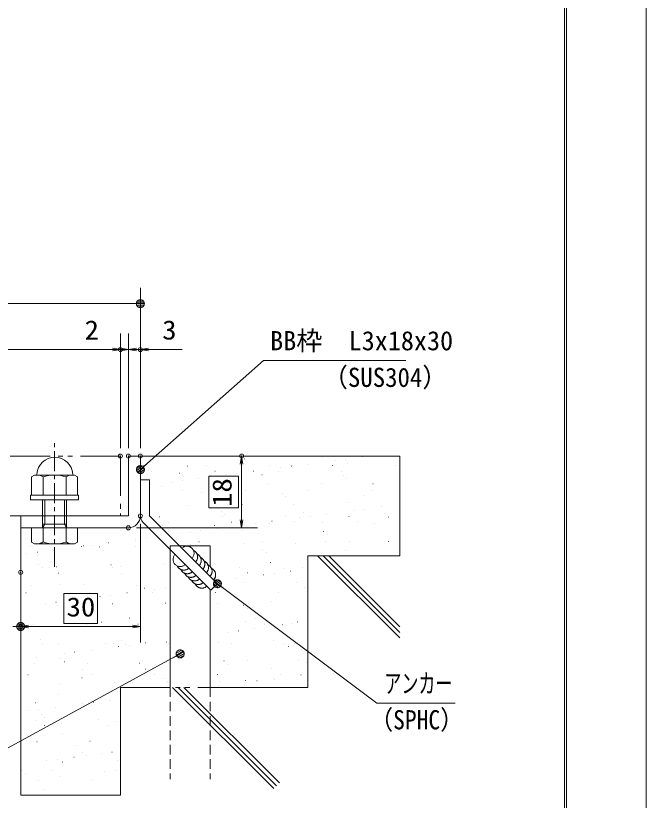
# Model space of a CAD drawing. Units: millimetres, scale not verified. Extents: x -1050 to 1050, y -742 to 742.
# Drawn here: x 654.8 to 1050, y -491.7 to 0 of the extents above; entities that cross this region are included whole.
import ezdxf
from ezdxf.enums import TextEntityAlignment as Align

# ---------------------------------------------------------------- set-up
doc = ezdxf.new("R2010")
doc.units = ezdxf.units.MM
doc.header["$LTSCALE"] = 5
doc.header["$PDMODE"] = 32
doc.header["$PDSIZE"] = 2.5
for name, pattern in [('CHAIN1', [8, 5, -1, 1, -1]), ('DASHED1', [1.8, 1.2, -0.6]), ('DOUBLE_CHAIN1', [8.8, 5, -1, 0.6, -0.6, 0.6, -1])]:
    doc.linetypes.add(name, pattern=pattern)
for name, color, linetype, lineweight in [('0-0_7-図\u3000枠', 4, 'Continuous', 9), ('0-1_寸法注釈', 2, 'Continuous', 9), ('0-2_0', 2, 'Continuous', 9), ('0-3_DEFPOINTS', 134, 'Continuous', 9), ('0-5_蓋', 5, 'Continuous', 9), ('0-6_ハッチング', 4, 'Continuous', 9), ('0-7_想像線', 134, 'DOUBLE_CHAIN1', 9), ('0-9_締付部品', 7, 'Continuous', 9), ('0-A_枠', 7, 'Continuous', 9)]:
    doc.layers.add(name, color=color, linetype=linetype, lineweight=lineweight)
doc.styles.add('ＭＳ ゴシック', font='')
doc.styles.get('ＭＳ ゴシック').set_extended_font_data('MS Gothic')

# ---------------------------------------------------------------- blocks, each defined once
blk = doc.blocks.new('_OPEN')
at = {"layer": '0-2_0'}
blk.add_line((0, 0), (-5, 0), dxfattribs=at)
blk.add_lwpolyline([(-5, 0.833), (0, 0), (-5, -0.833)], dxfattribs=at)
blk = doc.blocks.new('_Dot')
at = {"layer": '0-2_0'}
for p, q in [((-2.5, 0), (-5, 0)), ((2.445, 0.5), (-2.445, 0.5)), ((1.997, 1.5), (-1.997, 1.5)), ((2.289, -0.995), (-2.289, -0.995)), ((1.499, -1.995), (-1.499, -1.995))]:
    blk.add_line(p, q, dxfattribs=at)
for points in [[(2.5, 0), (2.48, 0.313), (2.421, 0.622), (2.324, 0.92), (2.191, 1.204), (2.023, 1.469), (1.822, 1.711), (1.594, 1.926), (1.34, 2.111), (1.064, 2.262), (0.773, 2.378), (0.468, 2.456), (0.157, 2.495), (-0.157, 2.495), (-0.468, 2.456), (-0.773, 2.378), (-1.064, 2.262), (-1.34, 2.111), (-1.594, 1.926), (-1.822, 1.711), (-2.023, 1.469), (-2.191, 1.204), (-2.324, 0.92), (-2.421, 0.622), (-2.48, 0.313), (-2.5, 0), (0, 0)], [(-2.5, 0), (-2.48, -0.313), (-2.421, -0.622), (-2.324, -0.92), (-2.191, -1.204), (-2.023, -1.469), (-1.822, -1.711), (-1.594, -1.926), (-1.34, -2.111), (-1.064, -2.262), (-0.773, -2.378), (-0.468, -2.456), (-0.157, -2.495), (0.157, -2.495), (0.468, -2.456), (0.773, -2.378), (1.064, -2.262), (1.34, -2.111), (1.594, -1.926), (1.822, -1.711), (2.023, -1.469), (2.191, -1.204), (2.324, -0.92), (2.421, -0.622), (2.48, -0.313), (2.5, 0), (0, 0)]]:
    blk.add_lwpolyline(points, close=True, dxfattribs=at)
blk = doc.blocks.new('A$C701A0DBD')
at = {"layer": '0-9_締付部品'}
for p, q in [((69.571, 0), (69.571, 60)), ((69.571, 60), (75.571, 60)), ((75.571, 60), (75.571, 0)), ((46.804, 58.868), (44.571, 55)), ((44.571, 4.954), (44.571, 55)), ((69.571, 58.914), (46.804, 58.914)), ((69.571, 1.086), (69.571, 58.868)), ((110.571, 1.086), (110.571, 58.868)), ((130.571, 4.954), (130.571, 55)), ((69.571, 44.434), (46.804, 44.434)), ((75.571, 45), (110.571, 45)), ((105.886, 42.295), (75.571, 42.295)), ((110.571, 45), (105.886, 42.295)), ((105.886, 45), (105.886, 15)), ((110.571, 44.434), (128.338, 44.434)), ((69.571, 15.52), (46.819, 15.52)), ((105.886, 17.705), (75.571, 17.705)), ((75.571, 15), (110.571, 15)), ((110.571, 15), (105.886, 17.705)), ((110.571, 15.52), (128.324, 15.52)), ((46.804, 1.086), (44.571, 4.954)), ((69.571, 1.086), (46.804, 1.086)), ((75.571, 0), (69.571, 0)), ((110.571, 1.086), (128.338, 1.086)), ((128.338, 1.086), (130.571, 4.954))]:
    blk.add_line(p, q, dxfattribs=at)
at = {"layer": '0-9_締付部品', "color": 6, "linetype": 'CHAIN1'}
blk.add_line((159.63, 30), (0, 30), dxfattribs=at)
at = {"layer": '0-9_締付部品'}
blk.add_lwpolyline([(110.571, 58.868), (128.338, 58.868), (130.571, 55)], dxfattribs=at)
for centre, radius, start, end in [((44.571, 30.316), 22.5, 93.58332, 266.41668), ((43.071, 54.269), 1.5, 273.58332, 0), ((57.315, 51.708), 12.743, 180.25748, 214.55301), ((117.828, 51.708), 12.743, 325.44699, 359.74252), ((92.337, 30), 47.766, 162.41141, 197.6472), ((82.806, 30), 47.766, 342.3528, 17.58859), ((57.315, 8.292), 12.743, 145.44699, 179.74252), ((117.828, 8.292), 12.743, 0.25748, 34.55301), ((43.071, 6.363), 1.5, 0, 86.41668)]:
    blk.add_arc(centre, radius, start, end, dxfattribs=at)

msp = doc.modelspace()

# ---------------------------------------------------------------- linework, layer by layer
at = {"layer": '0-0_7-図\u3000枠'}
msp.add_line((998.75, -691.25), (998.75, 691.25), dxfattribs=at)
msp.add_lwpolyline([(-975, 692.5), (1000, 692.5), (1000, -692.5)], dxfattribs=at)
at = {"layer": '0-1_寸法注釈'}
for p, q in [((732.95, -270.971), (732.95, -170.474)), ((727.95, -180.474), (495.45, -180.474)), ((720.45, -270.971), (720.45, -199.255)), ((720.45, -270.971), (720.45, -199.255)), ((725.45, -270.971), (725.45, -199.255)), ((725.45, -270.971), (725.45, -199.255)), ((732.95, -270.971), (732.95, -199.255)), ((720.45, -209.255), (495.45, -209.255)), ((715.45, -209.255), (694.337, -209.255)), ((720.45, -209.255), (715.45, -209.255)), ((725.45, -209.255), (720.45, -209.255)), ((725.45, -209.255), (732.95, -209.255)), ((730.45, -209.255), (735.45, -209.255)), ((737.95, -209.255), (759.063, -209.255)), ((796.393, -315.971), (796.393, -280.971)), ((732.95, -318.471), (732.95, -392.826)), ((730.45, -320.971), (806.393, -320.971)), ((657.95, -377.826), (657.95, -372.826)), ((727.95, -382.826), (662.95, -382.826))]:
    msp.add_line(p, q, dxfattribs=at)
for points in [[(899.393, -216), (810.026, -216), (733.702, -283.799)], [(930.133, -430.768), (881.08, -430.768), (782.013, -356.577)], [(549.657, -468.619), (631.881, -468.619), (757.025, -400.445)]]:
    msp.add_lwpolyline(points, dxfattribs=at)
at = {"layer": '0-3_DEFPOINTS'}
msp.add_lwpolyline([(-1050, -742.5), (-1050, 742.5), (1050, 742.5), (1050, -742.5)], close=True, dxfattribs=at)
for p in [(720.45, -209.255), (732.95, -209.255), (720.45, -275.971), (725.45, -275.971), (732.95, -275.971), (796.393, -275.971), (732.95, -313.471), (725.45, -320.971), (657.95, -348.86), (657.95, -382.826), (657.95, -382.826)]:
    msp.add_point(p, dxfattribs=at)
at = {"layer": '0-5_蓋', "linetype": 'DOUBLE_CHAIN1'}
for p, q in [((720.45, -275.971), (495.45, -275.971)), ((720.45, -275.971), (720.45, -313.471)), ((720.45, -313.471), (495.45, -313.471))]:
    msp.add_line(p, q, dxfattribs=at)
at = {"layer": '0-6_ハッチング'}
for p, q in [((738.096, -275.971), (738.146, -275.971)), ((770.787, -275.971), (770.837, -275.971)), ((770.787, -275.971), (770.837, -275.971)), ((798.077, -277.634), (798.127, -277.634)), ((836.169, -275.971), (836.219, -275.971)), ((847.303, -276.612), (847.353, -276.612)), ((855.13, -278.765), (855.18, -278.765)), ((861.741, -277.894), (861.791, -277.894)), ((868.859, -275.971), (868.909, -275.971)), ((868.859, -275.971), (868.909, -275.971)), ((872.066, -276.535), (872.116, -276.535)), ((876.346, -275.971), (876.396, -275.971)), ((734.768, -282.191), (734.818, -282.191)), ((762.561, -282.283), (762.611, -282.283)), ((774.317, -282.119), (774.367, -282.119)), ((795.805, -281.859), (795.855, -281.859)), ((813.867, -282.047), (813.917, -282.047)), ((820.945, -283.265), (820.995, -283.265)), ((827.555, -282.395), (827.605, -282.395)), ((828.293, -282.015), (828.343, -282.015)), ((837.88, -281.036), (837.93, -281.036)), ((853.417, -281.975), (853.467, -281.975)), ((862.594, -280.779), (862.644, -280.779)), ((892.966, -281.903), (893.016, -281.903)), ((895.45, -280.652), (895.5, -280.652)), ((895.45, -283.485), (895.5, -283.485)), ((895.45, -283.485), (895.5, -283.485)), ((740.123, -285.602), (740.173, -285.602)), ((757.558, -286.636), (757.608, -286.636)), ((759.899, -288.781), (759.949, -288.781)), ((769.509, -290.037), (769.559, -290.037)), ((775.768, -289.213), (775.818, -289.213)), ((779.673, -285.531), (779.723, -285.531)), ((784.457, -288.578), (784.507, -288.578)), ((786.759, -287.766), (786.809, -287.766)), ((793.37, -286.896), (793.42, -286.896)), ((803.694, -285.536), (803.744, -285.536)), ((809.126, -287.759), (809.176, -287.759)), ((819.222, -285.459), (819.272, -285.459)), ((858.772, -285.387), (858.822, -285.387)), ((859.944, -288.195), (859.994, -288.195)), ((746.189, -294.846), (746.239, -294.846)), ((752.574, -292.266), (752.624, -292.266)), ((759.184, -291.396), (759.234, -291.396)), ((812.978, -293.766), (813.028, -293.766)), ((846.221, -293.342), (846.271, -293.342)), ((862.285, -290.34), (862.335, -290.34)), ((878.709, -293.498), (878.759, -293.498)), ((759.403, -297.885), (759.453, -297.885)), ((770.948, -298.905), (770.998, -298.905)), ((775.768, -297.234), (775.818, -297.234)), ((775.768, -297.234), (775.818, -297.234)), ((798.953, -297.813), (799.003, -297.813)), ((821.766, -299.342), (821.816, -299.342)), ((838.502, -297.741), (838.552, -297.741)), ((878.052, -297.669), (878.102, -297.669)), ((824.107, -301.487), (824.157, -301.487)), ((873.334, -300.465), (873.384, -300.465)), ((763.361, -306.754), (763.411, -306.754)), ((793.953, -308.365), (794.003, -308.365)), ((796.605, -306.33), (796.655, -306.33)), ((829.093, -306.486), (829.143, -306.486)), ((863.394, -305.25), (863.444, -305.25)), ((873.45, -309.235), (873.5, -309.235)), ((883.775, -307.876), (883.825, -307.876)), ((895.45, -305.737), (895.5, -305.737)), ((895.45, -306.339), (895.5, -306.339)), ((745.025, -313.993), (745.075, -313.993)), ((783.588, -310.488), (783.638, -310.488)), ((784.574, -313.921), (784.624, -313.921)), ((785.929, -312.633), (785.979, -312.633)), ((824.124, -313.849), (824.174, -313.849)), ((832.654, -314.606), (832.704, -314.606)), ((835.156, -311.611), (835.206, -311.611)), ((839.264, -313.736), (839.314, -313.736)), ((849.589, -312.376), (849.639, -312.376)), ((863.673, -313.777), (863.723, -313.777)), ((866.839, -310.105), (866.889, -310.105)), ((885.974, -312.047), (886.024, -312.047)), ((888.315, -314.192), (888.365, -314.192)), ((746.989, -319.317), (747.039, -319.317)), ((750.38, -317.404), (750.43, -317.404)), ((779.476, -319.473), (779.526, -319.473)), ((789.93, -317.333), (789.98, -317.333)), ((798.468, -319.107), (798.518, -319.107)), ((805.079, -318.236), (805.129, -318.236)), ((813.778, -318.237), (813.828, -318.237)), ((815.404, -316.877), (815.454, -316.877)), ((829.479, -317.261), (829.529, -317.261)), ((847.021, -317.813), (847.071, -317.813)), ((869.029, -317.189), (869.079, -317.189)), ((879.509, -317.969), (879.559, -317.969)), ((679.444, -320.977), (679.494, -320.977)), ((679.451, -320.971), (679.501, -320.971)), ((694.592, -321.198), (694.642, -321.198)), ((741.005, -323.908), (741.055, -323.908)), ((764.283, -323.607), (764.333, -323.607)), ((770.893, -322.737), (770.943, -322.737)), ((781.218, -321.378), (781.268, -321.378)), ((796.978, -322.757), (797.028, -322.757)), ((847.796, -323.194), (847.846, -323.194)), ((895.45, -320.73), (895.5, -320.73)), ((730.097, -328.108), (730.147, -328.108)), ((736.708, -327.237), (736.758, -327.237)), ((743.447, -326.35), (743.497, -326.35)), ((743.447, -326.35), (743.497, -326.35)), ((850.137, -325.339), (850.187, -325.339)), ((664.129, -332.728), (664.179, -332.728)), ((690.561, -329.831), (690.611, -329.831)), ((695.912, -332.608), (695.962, -332.608)), ((697.372, -332.304), (697.422, -332.304)), ((702.522, -331.738), (702.572, -331.738)), ((707.233, -332.781), (707.283, -332.781)), ((712.847, -330.379), (712.897, -330.379)), ((729.86, -332.46), (729.91, -332.46)), ((730.11, -329.759), (730.16, -329.759)), ((764.161, -331.224), (764.211, -331.224)), ((769.66, -329.687), (769.71, -329.687)), ((797.405, -330.8), (797.455, -330.8)), ((809.21, -329.615), (809.26, -329.615)), ((809.619, -334.34), (809.669, -334.34)), ((829.893, -330.956), (829.943, -330.956)), ((848.759, -329.543), (848.809, -329.543)), ((864.194, -329.72), (864.244, -329.72)), ((888.309, -329.472), (888.359, -329.472)), ((895.45, -330.821), (895.5, -330.821)), ((661.726, -337.109), (661.776, -337.109)), ((668.337, -336.239), (668.387, -336.239)), ((678.662, -334.879), (678.712, -334.879)), ((709.574, -334.926), (709.624, -334.926)), ((811.959, -336.485), (812.009, -336.485)), ((843.914, -338.471), (895.45, -390.007)), ((847.45, -338.471), (895.45, -386.471)), ((850.986, -338.471), (895.45, -382.936)), ((861.186, -335.463), (861.236, -335.463)), ((669.055, -343.927), (669.105, -343.927)), ((714.545, -344.212), (714.595, -344.212)), ((747.789, -343.788), (747.839, -343.788)), ((780.276, -343.944), (780.326, -343.944)), ((814.578, -342.708), (814.628, -342.708)), ((671.396, -346.072), (671.446, -346.072)), ((676.182, -345.938), (676.232, -345.938)), ((680.244, -345.448), (680.294, -345.448)), ((715.732, -345.867), (715.782, -345.867)), ((720.622, -345.05), (720.672, -345.05)), ((794.831, -345.723), (794.881, -345.723)), ((823.008, -346.61), (823.058, -346.61)), ((827.113, -348.218), (827.163, -348.218)), ((834.381, -345.651), (834.431, -345.651)), ((837.95, -346.791), (838, -346.791)), ((837.95, -347.925), (838, -347.925)), ((837.95, -347.925), (838, -347.925)), ((681.538, -349.35), (681.588, -349.35)), ((721.087, -349.278), (721.137, -349.278)), ((792.928, -352.718), (792.978, -352.718)), ((800.187, -349.135), (800.237, -349.135)), ((810.178, -350.447), (810.228, -350.447)), ((816.788, -349.577), (816.838, -349.577)), ((837.95, -349.858), (838, -349.858)), ((664.929, -357.199), (664.979, -357.199)), ((682.445, -356.197), (682.495, -356.197)), ((698.172, -356.775), (698.222, -356.775)), ((730.66, -356.931), (730.71, -356.931)), ((733.263, -356.633), (733.313, -356.633)), ((735.604, -358.778), (735.654, -358.778)), ((748.417, -358.578), (748.467, -358.578)), ((751.7, -358.146), (751.75, -358.146)), ((751.7, -358.146), (751.75, -358.146)), ((782.603, -354.077), (782.653, -354.077)), ((784.83, -357.756), (784.88, -357.756)), ((798.205, -355.271), (798.255, -355.271)), ((830.693, -355.427), (830.743, -355.427)), ((835.649, -358.193), (835.699, -358.193)), ((661.268, -361.705), (661.318, -361.705)), ((700.818, -361.633), (700.868, -361.633)), ((714.232, -363.079), (714.282, -363.079)), ((724.557, -361.719), (724.607, -361.719)), ((740.367, -361.561), (740.417, -361.561)), ((741.807, -359.448), (741.857, -359.448)), ((779.917, -361.489), (779.967, -361.489)), ((819.466, -361.417), (819.516, -361.417)), ((837.95, -360.301), (838, -360.301)), ((837.95, -360.301), (838, -360.301)), ((673.436, -368.45), (673.486, -368.45)), ((680.046, -367.579), (680.096, -367.579)), ((684.902, -366.94), (684.952, -366.94)), ((684.902, -366.94), (684.952, -366.94)), ((684.902, -366.958), (684.952, -366.958)), ((707.621, -363.949), (707.671, -363.949)), ((715.345, -368.682), (715.395, -368.682)), ((748.589, -368.258), (748.639, -368.258)), ((781.076, -368.414), (781.126, -368.414)), ((815.378, -367.178), (815.428, -367.178)), ((681.044, -369.918), (681.094, -369.918)), ((746.653, -368.903), (746.703, -368.903)), ((797.471, -369.339), (797.521, -369.339)), ((799.812, -371.484), (799.862, -371.484)), ((725.989, -377.669), (726.039, -377.669)), ((805.088, -377.525), (805.138, -377.525)), ((837.95, -374.943), (838, -374.943)), ((659.248, -381.071), (659.298, -381.071)), ((665.729, -381.67), (665.779, -381.67)), ((691.795, -381.152), (691.845, -381.152)), ((698.972, -381.246), (699.022, -381.246)), ((708.475, -380.049), (708.525, -380.049)), ((731.344, -381.08), (731.394, -381.08)), ((731.46, -381.402), (731.51, -381.402)), ((799.005, -379.742), (799.055, -379.742)), ((810.443, -380.937), (810.493, -380.937)), ((810.861, -381.609), (810.911, -381.609)), ((821.887, -381.788), (821.937, -381.788)), ((828.498, -380.918), (828.548, -380.918)), ((831.493, -379.898), (831.543, -379.898)), ((837.95, -379.673), (838, -379.673)), ((837.95, -379.673), (838, -379.673)), ((787.702, -386.288), (787.752, -386.288)), ((794.312, -385.418), (794.362, -385.418)), ((804.637, -384.059), (804.687, -384.059)), ((670.297, -391.196), (670.347, -391.196)), ((716.145, -393.153), (716.195, -393.153)), ((721.115, -391.632), (721.165, -391.632)), ((736.266, -393.06), (736.316, -393.06)), ((749.389, -392.729), (749.439, -392.729)), ((750.624, -393.363), (750.674, -393.363)), ((751.7, -391.028), (751.75, -391.028)), ((781.876, -392.885), (781.926, -392.885)), ((790.174, -393.291), (790.224, -393.291)), ((816.178, -391.649), (816.228, -391.649)), ((823.501, -393.192), (823.551, -393.192)), ((829.723, -393.219), (829.773, -393.219)), ((671.525, -393.507), (671.575, -393.507)), ((681.844, -394.389), (681.894, -394.389)), ((702.08, -397.561), (702.13, -397.561)), ((711.074, -393.435), (711.124, -393.435)), ((719.331, -395.29), (719.381, -395.29)), ((723.456, -393.777), (723.506, -393.777)), ((725.941, -394.419), (725.991, -394.419)), ((825.842, -395.337), (825.892, -395.337)), ((667.895, -402.061), (667.945, -402.061)), ((682.938, -402.779), (682.988, -402.779)), ((685.145, -399.79), (685.195, -399.79)), ((691.756, -398.92), (691.806, -398.92)), ((837.95, -400.027), (838, -400.027)), ((666.529, -406.14), (666.579, -406.14)), ((685.278, -404.924), (685.328, -404.924)), ((699.772, -405.716), (699.822, -405.716)), ((732.26, -405.872), (732.31, -405.872)), ((734.505, -403.902), (734.555, -403.902)), ((785.324, -404.338), (785.374, -404.338)), ((787.664, -406.483), (787.714, -406.483)), ((799.805, -404.212), (799.855, -404.212)), ((832.293, -404.368), (832.343, -404.368)), ((836.891, -405.461), (836.941, -405.461)), ((662.502, -413.026), (662.552, -413.026)), ((696.696, -409.543), (696.746, -409.543)), ((702.051, -412.954), (702.101, -412.954)), ((736.246, -409.471), (736.296, -409.471)), ((741.601, -412.883), (741.651, -412.883)), ((781.151, -412.811), (781.201, -412.811)), ((815.345, -409.327), (815.395, -409.327)), ((820.7, -412.739), (820.75, -412.739)), ((696.327, -415.048), (696.377, -415.048)), ((716.945, -417.624), (716.995, -417.624)), ((747.146, -415.485), (747.196, -415.485)), ((749.487, -417.63), (749.537, -417.63)), ((750.189, -417.2), (750.239, -417.2)), ((782.676, -417.356), (782.726, -417.356)), ((798.713, -416.608), (798.763, -416.608)), ((799.411, -417.629), (799.461, -417.629)), ((806.021, -416.759), (806.071, -416.759)), ((816.346, -415.399), (816.396, -415.399)), ((816.978, -416.12), (817.028, -416.12)), ((833.597, -413.128), (833.647, -413.128)), ((682.644, -418.86), (682.694, -418.86)), ((751.7, -419.316), (751.75, -419.316)), ((751.7, -419.658), (751.75, -419.658)), ((753.129, -420.971), (816.539, -484.382)), ((756.664, -420.971), (818.307, -482.614)), ((760.2, -420.971), (820.075, -480.846)), ((782.161, -419.9), (782.211, -419.9)), ((793.96, -420.971), (794.01, -420.971)), ((833.623, -420.971), (833.673, -420.971)), ((658.15, -426.195), (658.2, -426.195)), ((681.782, -425.309), (681.832, -425.309)), ((708.968, -426.631), (709.018, -426.631)), ((720.45, -424.676), (720.5, -424.676)), ((667.329, -430.611), (667.379, -430.611)), ((696.854, -431.131), (696.904, -431.131)), ((700.572, -430.187), (700.622, -430.187)), ((703.465, -430.261), (703.515, -430.261)), ((711.309, -428.776), (711.359, -428.776)), ((713.79, -428.901), (713.84, -428.901)), ((720.45, -428.024), (720.5, -428.024)), ((662.669, -435.631), (662.719, -435.631)), ((669.279, -434.761), (669.329, -434.761)), ((679.604, -433.402), (679.654, -433.402)), ((720.45, -437.152), (720.5, -437.152)), ((667.403, -441.417), (667.453, -441.417)), ((670.79, -437.778), (670.84, -437.778)), ((673.131, -439.923), (673.181, -439.923)), ((706.953, -441.345), (707.003, -441.345)), ((717.745, -442.094), (717.795, -442.094)), ((720.45, -440.019), (720.5, -440.019)), ((720.45, -440.019), (720.5, -440.019)), ((672.759, -444.828), (672.809, -444.828)), ((683.444, -443.33), (683.494, -443.33)), ((712.308, -444.757), (712.358, -444.757)), ((684.18, -450.047), (684.23, -450.047)), ((720.45, -449.943), (720.5, -449.943)), ((668.129, -455.082), (668.179, -455.082)), ((692.039, -457.111), (692.089, -457.111)), ((701.372, -454.658), (701.422, -454.658)), ((696.82, -461.63), (696.87, -461.63)), ((715.174, -461.601), (715.224, -461.601)), ((720.45, -460.907), (720.5, -460.907)), ((720.45, -460.907), (720.5, -460.907)), ((674.378, -466.972), (674.428, -466.972)), ((680.989, -466.102), (681.039, -466.102)), ((691.314, -464.743), (691.364, -464.743)), ((699.161, -463.775), (699.211, -463.775)), ((708.564, -462.472), (708.614, -462.472)), ((718.545, -466.565), (718.595, -466.565)), ((720.45, -465.104), (720.5, -465.104)), ((720.45, -465.104), (720.5, -465.104)), ((684.244, -467.801), (684.294, -467.801)), ((658.643, -472.776), (658.693, -472.776)), ((660.983, -474.921), (661.033, -474.921)), ((677.66, -473.219), (677.71, -473.219)), ((683.016, -476.63), (683.066, -476.63)), ((710.21, -473.899), (710.26, -473.899)), ((717.21, -473.147), (717.26, -473.147)), ((720.45, -475.211), (720.5, -475.211)), ((720.45, -475.211), (720.5, -475.211)), ((668.929, -479.552), (668.979, -479.552)), ((702.172, -479.128), (702.222, -479.128)), ((672.032, -485.046), (672.082, -485.046)), ((661.94, -488.471), (661.99, -488.471)), ((701.602, -488.471), (701.652, -488.471))]:
    msp.add_line(p, q, dxfattribs=at)
for points in [[(895.45, -338.471), (895.45, -275.971), (732.95, -275.971), (732.95, -290.853), (738.7, -290.853), (738.7, -313.471), (757.45, -332.221), (776.7, -332.221), (776.7, -345.176)], [(725.45, -320.971), (657.95, -320.971), (657.95, -488.471), (720.45, -488.471), (720.45, -420.971), (751.7, -420.971), (751.7, -334.603), (734.634, -317.537)], [(778.833, -353.605), (781.21, -355.982), (777.144, -360.047), (776.7, -359.603), (776.7, -420.971), (837.95, -420.971), (837.95, -338.471), (895.45, -338.471)]]:
    msp.add_lwpolyline(points, dxfattribs=at)
for points in [[(775.768, -308.365), (775.768, -288.578), (794.518, -288.578), (794.518, -308.365)], [(684.902, -362.201), (705.998, -362.201), (705.998, -380.951), (684.902, -380.951)]]:
    msp.add_lwpolyline(points, close=True, dxfattribs=at)
for centre, radius, start, end in [((725.45, -313.471), 7.5, 270, 0), ((738.7, -313.471), 5.75, 180, 225), ((773.428, -348.199), 4.455, 24.02542, 42.73698), ((775.683, -350.455), 4.455, 315, 65.97458)]:
    msp.add_arc(centre, radius, start, end, dxfattribs=at)
at = {"layer": '0-7_想像線'}
for p, q in [((895.45, -275.971), (732.95, -275.971)), ((657.95, -320.971), (657.95, -488.471)), ((751.7, -332.221), (751.7, -420.971)), ((751.7, -332.221), (776.7, -332.221)), ((776.7, -332.221), (776.7, -345.176)), ((837.95, -338.471), (837.95, -420.971)), ((895.45, -338.471), (837.95, -338.471)), ((776.7, -359.603), (776.7, -420.971)), ((720.45, -420.971), (720.45, -488.471)), ((837.95, -420.971), (720.45, -420.971))]:
    msp.add_line(p, q, dxfattribs=at)
at = {"layer": '0-7_想像線', "linetype": 'DASHED1'}
for p, q in [((751.7, -420.971), (751.7, -478.471)), ((776.7, -420.971), (776.7, -478.471))]:
    msp.add_line(p, q, dxfattribs=at)
at = {"layer": '0-7_想像線'}
for centre, start, end in [((762.151, -336.923), 315, 135), ((757.892, -340.796), 135, 315), ((764.407, -339.178), 315, 65.97458), ((766.662, -341.433), 315, 65.97458), ((768.917, -343.689), 315, 65.97458), ((771.172, -345.944), 315, 65.97458), ((773.428, -348.199), 315, 65.97458), ((760.148, -343.051), 204.02542, 315), ((762.403, -345.306), 204.02542, 315), ((775.683, -350.455), 315, 65.97458), ((764.658, -347.562), 204.02542, 315), ((766.914, -349.817), 204.02542, 315), ((769.169, -352.072), 204.02542, 315), ((771.424, -354.327), 204.02542, 315)]:
    msp.add_arc(centre, 4.455, start, end, dxfattribs=at)
at = {"layer": '0-A_枠'}
for p, q in [((725.45, -275.971), (725.45, -313.471)), ((732.95, -275.971), (725.45, -275.971)), ((732.95, -313.471), (732.95, -275.971)), ((738.7, -290.853), (732.95, -290.853)), ((732.95, -290.853), (732.95, -313.471)), ((738.7, -290.853), (738.7, -313.471)), ((657.95, -313.471), (725.45, -313.471)), ((657.95, -320.971), (657.95, -313.471)), ((781.21, -355.982), (738.7, -313.471)), ((777.144, -360.047), (734.634, -317.537)), ((657.95, -320.971), (725.45, -320.971)), ((777.144, -360.047), (781.21, -355.982))]:
    msp.add_line(p, q, dxfattribs=at)
for centre, radius, start, end in [((725.45, -313.471), 7.5, 270, 0), ((738.7, -313.471), 5.75, 180, 225)]:
    msp.add_arc(centre, radius, start, end, dxfattribs=at)

# ---------------------------------------------------------------- block references
at = {"layer": '0-1_寸法注釈'}
for name, p in [('_Dot', (732.95, -180.474)), ('_OPEN', (720.45, -209.255)), ('_OPEN', (725.45, -209.255)), ('_Dot', (657.95, -382.826)), ('_OPEN', (732.95, -382.826))]:
    msp.add_blockref(name, p, dxfattribs=at)
for name, p, rotation in [('_OPEN', (725.45, -209.255), 180), ('_OPEN', (732.95, -209.255), 180), ('_Dot', (732.95, -284.458), 221.24479), ('_OPEN', (796.393, -275.971), 90), ('_OPEN', (796.393, -320.971), 270), ('_Dot', (781.21, -355.982), 143.44632), ('_OPEN', (657.95, -382.826), 180), ('_Dot', (757.904, -399.97), 28.38875)]:
    msp.add_blockref(name, p, dxfattribs=dict(at, rotation=rotation))
at = {"layer": '0-9_締付部品', "xscale": 0.5, "yscale": 0.5, "rotation": 270}
msp.add_blockref('A$C701A0DBD', (664.2, -265.686), dxfattribs=at)

# ---------------------------------------------------------------- texts
at = {"layer": '0-1_寸法注釈', "color": 7, "style": 'ＭＳ ゴシック'}
for s, height, width, p in [('2', 12.02, 1.1, (698.027, -206.568)), ('3', 12.02, 1.1, (746.64, -206.568)), ('（SUS304）', 12.02, 0.95, (847.449, -236.263)), ('30', 12.02, 1.1, (686.717, -380.139)), ('アンカー', 12.02, 0.65, (885.857, -428.081)), ('（SPHC）', 12.03, 0.9, (876.584, -450.87))]:
    msp.add_text(s, height=height, dxfattribs=dict(at, width=width)).set_placement(p, align=Align.BOTTOM_LEFT)
msp.add_text('BB枠\u3000L3x18x30', height=12.03, dxfattribs=at).set_placement((814.279, -213.313), align=Align.BOTTOM_LEFT)
at = {"layer": '0-1_寸法注釈', "color": 7, "style": 'ＭＳ ゴシック', "width": 1.1}
msp.add_text('18', height=12.02, rotation=90, dxfattribs=at).set_placement((793.706, -307.86), align=Align.BOTTOM_LEFT)

doc.saveas('drawing.dxf')
